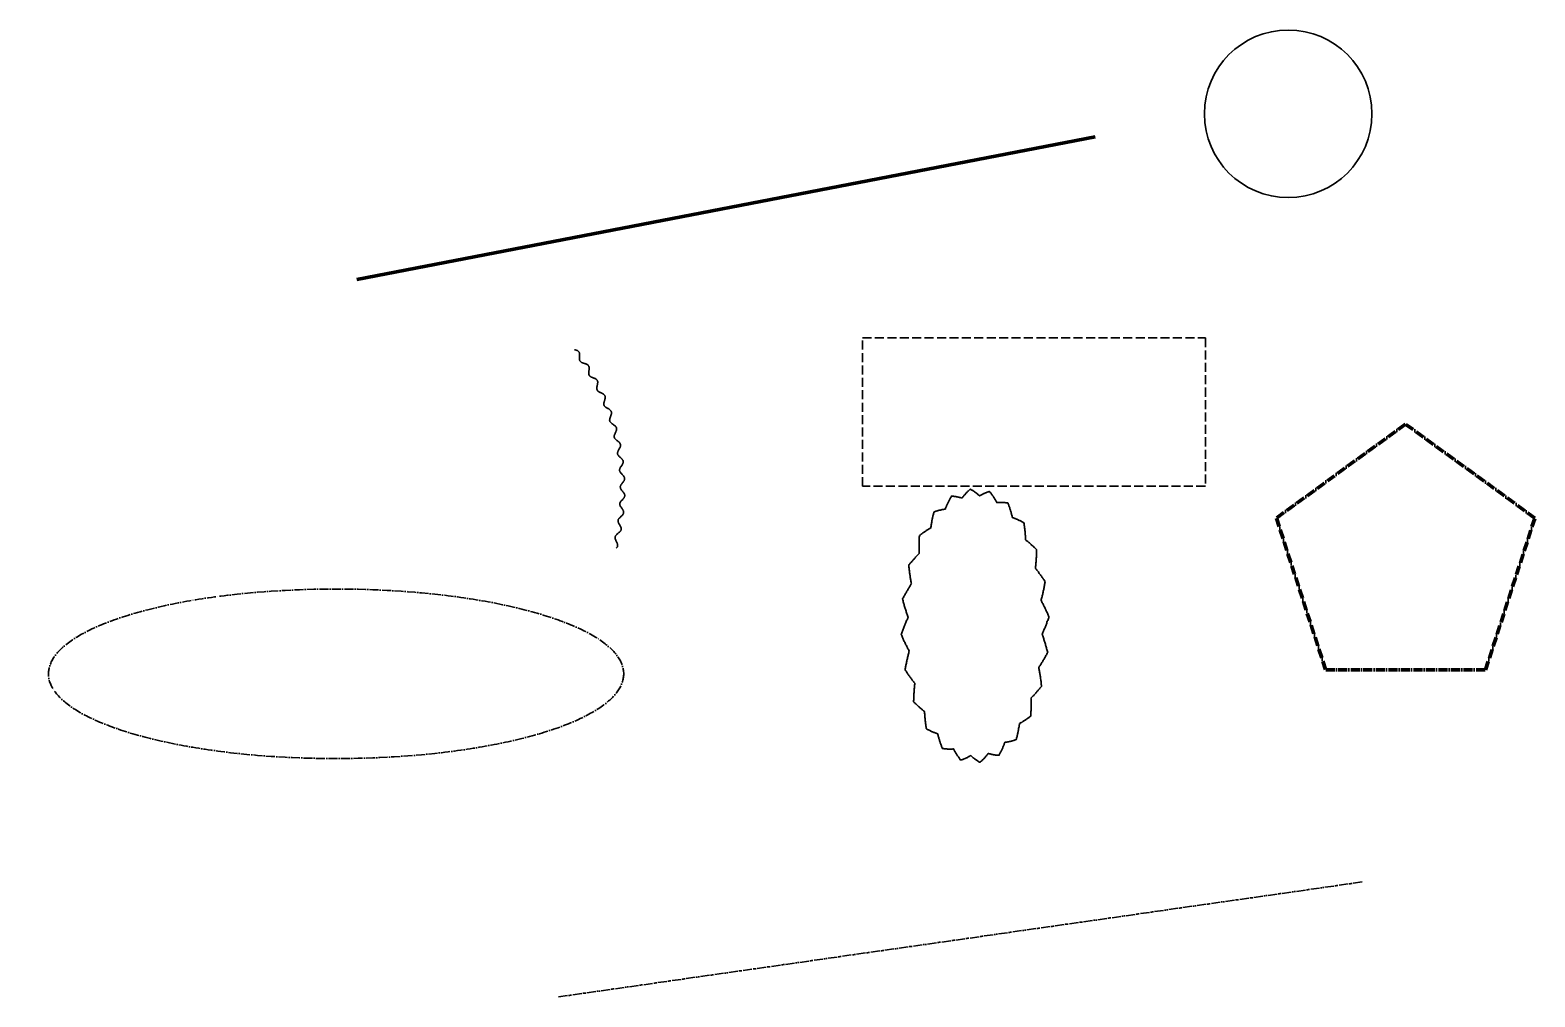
# Model space of a CAD drawing. Extents: x -151 to 1182, y 157 to 1013.
import ezdxf

# ---------------------------------------------------------------- set-up
doc = ezdxf.new("R2010")
doc.units = 0
for name, pattern in [('DASHDOT', [11, 8, -1.5, 0, -1.5]), ('DASHED', [11, 8, -3]), ('DIVIDE', [12.5, 8, -1.5, 0, -1.5, 0, -1.5])]:
    doc.linetypes.add(name, pattern=pattern)
for name, color, linetype, lineweight in [('1', 7, 'CONTINUOUS', 25), ('2', 7, 'CONTINUOUS', 25), ('3', 7, 'CONTINUOUS', 25), ('4', 7, 'CONTINUOUS', 25), ('5', 7, 'CONTINUOUS', 25), ('6', 7, 'CONTINUOUS', 25), ('7', 7, 'CONTINUOUS', 25), ('8', 7, 'CONTINUOUS', 25)]:
    doc.layers.add(name, color=color, linetype=linetype, lineweight=lineweight)

msp = doc.modelspace()

# ---------------------------------------------------------------- linework, layer by layer
at = {"layer": '1', "color": 6, "linetype": 'CONTINUOUS', "lineweight": 120, "true_color": 0xff00f6}
msp.add_line((138.6, 792.3), (792.7, 918.9), dxfattribs=at)
at = {"layer": '2', "color": 200, "linetype": 'CONTINUOUS', "lineweight": 30, "true_color": 0x6300f1}
msp.add_circle((963.6, 939.2), 74.2, dxfattribs=at)
at = {"layer": '3', "color": 1, "linetype": 'CONTINUOUS', "lineweight": 30, "true_color": 0xeb0012}
msp.add_lwpolyline([(331.2, 730.2), (331.7, 730.1), (332.1, 730), (332.6, 729.8), (333, 729.7), (333.5, 729.6), (333.9, 729.4), (334.2, 729.2), (334.5, 728.9), (334.8, 728.7), (335.1, 728.4), (335.3, 728.1), (335.5, 727.7), (335.6, 727.4), (335.7, 727), (335.7, 726.5), (335.8, 726.1), (335.8, 725.6), (335.8, 725.2), (335.8, 724.7), (335.7, 724.2), (335.7, 723.7), (335.7, 723.2), (335.6, 722.7), (335.6, 722.3), (335.7, 721.8), (335.7, 721.4), (335.8, 721), (335.9, 720.7), (336.1, 720.3), (336.3, 720), (336.5, 719.7), (336.8, 719.4), (337.1, 719.2), (337.4, 719), (337.8, 718.8), (338.2, 718.6), (338.6, 718.5), (339.1, 718.3), (339.6, 718.2), (340, 718), (340.5, 717.9), (341, 717.8), (341.4, 717.6), (341.8, 717.4), (342.2, 717.3), (342.6, 717.1), (343, 716.8), (343.3, 716.6), (343.5, 716.3), (343.8, 716), (344, 715.7), (344.1, 715.3), (344.2, 714.9), (344.3, 714.5), (344.3, 714.1), (344.3, 713.6), (344.3, 713.2), (344.2, 712.7), (344.2, 712.2), (344.1, 711.7), (344, 711.3), (344, 710.8), (343.9, 710.3), (343.9, 709.9), (343.9, 709.4), (343.9, 709), (343.9, 708.6), (344, 708.2), (344.2, 707.8), (344.3, 707.5), (344.5, 707.2), (344.8, 706.9), (345.1, 706.7), (345.4, 706.4), (345.8, 706.2), (346.2, 706), (346.6, 705.8), (347, 705.6), (347.5, 705.5), (347.9, 705.3), (348.4, 705.1), (348.8, 704.9), (349.3, 704.8), (349.7, 704.6), (350.1, 704.3), (350.4, 704.1), (350.8, 703.9), (351.1, 703.6), (351.3, 703.3), (351.5, 703), (351.7, 702.6), (351.8, 702.3), (351.9, 701.9), (351.9, 701.5), (351.9, 701), (351.8, 700.6), (351.8, 700.1), (351.7, 699.7), (351.6, 699.2), (351.5, 698.7), (351.4, 698.2), (351.3, 697.8), (351.2, 697.3), (351.1, 696.8), (351.1, 696.4), (351.1, 696), (351.1, 695.6), (351.2, 695.2), (351.3, 694.8), (351.4, 694.5), (351.6, 694.2), (351.8, 693.9), (352.1, 693.6), (352.4, 693.3), (352.8, 693.1), (353.1, 692.8), (353.5, 692.6), (354, 692.4), (354.4, 692.2), (354.8, 692), (355.3, 691.8), (355.7, 691.6), (356.1, 691.4), (356.5, 691.1), (356.9, 690.9), (357.3, 690.6), (357.6, 690.3), (357.8, 690.1), (358.1, 689.7), (358.2, 689.4), (358.4, 689), (358.5, 688.7), (358.5, 688.3), (358.5, 687.9), (358.5, 687.4), (358.4, 687), (358.3, 686.5), (358.2, 686.1), (358.1, 685.6), (357.9, 685.1), (357.8, 684.7), (357.6, 684.2), (357.5, 683.8), (357.4, 683.3), (357.3, 682.9), (357.3, 682.5), (357.3, 682), (357.3, 681.7), (357.4, 681.3), (357.5, 680.9), (357.7, 680.6), (357.9, 680.3), (358.1, 680), (358.4, 679.7), (358.7, 679.4), (359.1, 679.2), (359.5, 678.9), (359.9, 678.7), (360.3, 678.4), (360.7, 678.2), (361.2, 678), (361.6, 677.7), (362, 677.5), (362.4, 677.2), (362.7, 676.9), (363, 676.7), (363.3, 676.4), (363.6, 676), (363.8, 675.7), (363.9, 675.4), (364, 675), (364.1, 674.6), (364.1, 674.2), (364.1, 673.8), (364, 673.4), (363.9, 672.9), (363.8, 672.5), (363.6, 672.1), (363.5, 671.6), (363.3, 671.1), (363.1, 670.7), (362.9, 670.2), (362.8, 669.8), (362.6, 669.3), (362.5, 668.9), (362.5, 668.5), (362.4, 668.1), (362.4, 667.7), (362.5, 667.3), (362.6, 667), (362.7, 666.6), (362.9, 666.3), (363.1, 666), (363.4, 665.7), (363.7, 665.4), (364, 665.1), (364.4, 664.8), (364.8, 664.5), (365.2, 664.3), (365.6, 664), (366, 663.7), (366.4, 663.5), (366.8, 663.2), (367.1, 662.9), (367.5, 662.6), (367.8, 662.3), (368, 662), (368.2, 661.6), (368.4, 661.3), (368.5, 660.9), (368.6, 660.6), (368.6, 660.2), (368.6, 659.8), (368.6, 659.4), (368.5, 659), (368.3, 658.5), (368.2, 658.1), (368, 657.7), (367.8, 657.2), (367.6, 656.8), (367.4, 656.3), (367.2, 655.9), (367, 655.5), (366.8, 655), (366.7, 654.6), (366.6, 654.2), (366.5, 653.8), (366.5, 653.4), (366.5, 653), (366.5, 652.7), (366.7, 652.3), (366.8, 652), (367, 651.6), (367.3, 651.3), (367.5, 651), (367.9, 650.7), (368.2, 650.4), (368.6, 650.1), (368.9, 649.8), (369.3, 649.5), (369.7, 649.2), (370.1, 648.9), (370.5, 648.6), (370.8, 648.3), (371.1, 647.9), (371.4, 647.6), (371.6, 647.3), (371.8, 646.9), (372, 646.6), (372.1, 646.2), (372.1, 645.8), (372.1, 645.4), (372.1, 645), (372, 644.6), (371.8, 644.2), (371.7, 643.8), (371.5, 643.4), (371.3, 643), (371, 642.5), (370.8, 642.1), (370.5, 641.7), (370.3, 641.3), (370.1, 640.9), (369.9, 640.4), (369.7, 640), (369.6, 639.6), (369.5, 639.2), (369.4, 638.9), (369.4, 638.5), (369.4, 638.1), (369.5, 637.7), (369.7, 637.4), (369.8, 637), (370.1, 636.7), (370.3, 636.4), (370.6, 636), (370.9, 635.7), (371.3, 635.4), (371.6, 635), (372, 634.7), (372.3, 634.4), (372.7, 634.1), (373, 633.7), (373.4, 633.4), (373.6, 633), (373.9, 632.7), (374.1, 632.3), (374.3, 632), (374.4, 631.6), (374.5, 631.2), (374.5, 630.9), (374.4, 630.5), (374.4, 630.1), (374.2, 629.7), (374.1, 629.3), (373.9, 628.9), (373.7, 628.5), (373.4, 628.1), (373.2, 627.7), (372.9, 627.3), (372.6, 626.9), (372.3, 626.5), (372.1, 626.1), (371.9, 625.7), (371.7, 625.3), (371.5, 624.9), (371.4, 624.5), (371.3, 624.1), (371.2, 623.7), (371.2, 623.4), (371.3, 623), (371.4, 622.6), (371.6, 622.3), (371.7, 621.9), (372, 621.6), (372.2, 621.2), (372.5, 620.9), (372.9, 620.5), (373.2, 620.2), (373.5, 619.8), (373.9, 619.4), (374.2, 619.1), (374.5, 618.7), (374.8, 618.4), (375, 618), (375.3, 617.6), (375.4, 617.3), (375.6, 616.9), (375.7, 616.5), (375.7, 616.1), (375.7, 615.8), (375.7, 615.4), (375.5, 615), (375.4, 614.6), (375.2, 614.2), (375, 613.8), (374.7, 613.5), (374.4, 613.1), (374.2, 612.7), (373.8, 612.3), (373.5, 611.9), (373.3, 611.5), (373, 611.2), (372.7, 610.8), (372.5, 610.4), (372.3, 610), (372.1, 609.7), (372, 609.3), (371.9, 608.9), (371.9, 608.5), (372, 608.2), (372, 607.8), (372.2, 607.4), (372.3, 607.1), (372.5, 606.7), (372.8, 606.3), (373, 605.9), (373.3, 605.6), (373.6, 605.2), (373.9, 604.8), (374.2, 604.4), (374.5, 604), (374.8, 603.7), (375.1, 603.3), (375.3, 602.9), (375.5, 602.5), (375.7, 602.1), (375.8, 601.8), (375.8, 601.4), (375.8, 601), (375.8, 600.6), (375.7, 600.2), (375.6, 599.9), (375.4, 599.5), (375.2, 599.1), (374.9, 598.8), (374.6, 598.4), (374.3, 598), (374, 597.7), (373.7, 597.3), (373.4, 597), (373, 596.6), (372.7, 596.2), (372.4, 595.9), (372.2, 595.5), (372, 595.2), (371.8, 594.8), (371.6, 594.4), (371.5, 594.1), (371.5, 593.7), (371.5, 593.3), (371.5, 593), (371.6, 592.6), (371.8, 592.2), (371.9, 591.8), (372.2, 591.4), (372.4, 591), (372.7, 590.6), (372.9, 590.2), (373.2, 589.8), (373.5, 589.4), (373.8, 589), (374, 588.6), (374.2, 588.2), (374.4, 587.8), (374.6, 587.4), (374.7, 587), (374.8, 586.6), (374.8, 586.3), (374.8, 585.9), (374.8, 585.5), (374.6, 585.1), (374.5, 584.8), (374.3, 584.4), (374, 584.1), (373.7, 583.7), (373.4, 583.4), (373.1, 583), (372.8, 582.7), (372.4, 582.4), (372, 582), (371.7, 581.7), (371.4, 581.4), (371, 581), (370.8, 580.7), (370.5, 580.4), (370.3, 580), (370.1, 579.7), (370, 579.3), (369.9, 578.9), (369.9, 578.6), (369.9, 578.2), (370, 577.8), (370.1, 577.4), (370.2, 577), (370.4, 576.6), (370.6, 576.2), (370.9, 575.8), (371.1, 575.4), (371.4, 574.9), (371.6, 574.5), (371.8, 574.1), (372.1, 573.7), (372.3, 573.3), (372.4, 572.9), (372.6, 572.4), (372.7, 572), (372.7, 571.7), (372.7, 571.3), (372.7, 570.9), (372.6, 570.5), (372.4, 570.2), (372.2, 569.8), (372, 569.5), (371.7, 569.1), (371.4, 568.8), (371.1, 568.5), (370.7, 568.2), (370.4, 567.9), (370, 567.6), (369.6, 567.3), (369.2, 567), (368.9, 566.6), (368.5, 566.3), (368.2, 566), (368, 565.7), (367.7, 565.4), (367.5, 565), (367.4, 564.7), (367.3, 564.3), (367.2, 564), (367.2, 563.6), (367.2, 563.2), (367.3, 562.8), (367.4, 562.4), (367.6, 562), (367.8, 561.5), (368, 561.1), (368.2, 560.7), (368.4, 560.2), (368.6, 559.8), (368.8, 559.4), (369, 558.9), (369.2, 558.5), (369.3, 558.1), (369.4, 557.7), (369.5, 557.3), (369.5, 556.9), (369.5, 556.5), (369.4, 556.1), (369.3, 555.7), (369.1, 555.4), (368.9, 555.1), (368.6, 554.7), (368.3, 554.4)], dxfattribs=at)
at = {"layer": '4', "color": 4, "linetype": 'DASHED', "lineweight": 30, "true_color": 0x00c3de}
msp.add_lwpolyline([(586.5, 740.6), (890.2, 740.6), (890.2, 609.3), (586.5, 609.3)], close=True, dxfattribs=at)
at = {"layer": '5', "color": 40, "linetype": 'DASHDOT', "lineweight": 30, "true_color": 0xe1b400}
msp.add_ellipse((120.1, 443.1), major_axis=(254.8, 0), ratio=0.294655, dxfattribs=at)
at = {"layer": '6', "color": 100, "linetype": 'CONTINUOUS', "lineweight": 30, "true_color": 0x00e181}
msp.add_lwpolyline([(748.8, 485.7), (749.1, 486.5), (749.4, 487.2), (749.7, 488), (749.9, 488.8), (750.2, 489.6), (750.5, 490.4), (750.8, 491.2), (751.1, 492), (751.4, 492.8), (751.6, 493.6), (751.3, 494.4), (751, 495.1), (750.6, 495.9), (750.3, 496.7), (750, 497.4), (749.6, 498.2), (749.3, 498.9), (748.9, 499.7), (748.6, 500.4), (748.2, 501.1), (747.9, 501.8), (747.5, 502.6), (747.2, 503.3), (746.8, 504), (746.5, 504.7), (746.1, 505.4), (745.7, 506.1), (745.4, 506.8), (745, 507.5), (744.6, 508.2), (744.8, 509), (745.1, 509.8), (745.3, 510.6), (745.5, 511.4), (745.7, 512.2), (745.9, 513), (746.1, 513.8), (746.3, 514.6), (746.5, 515.5), (746.6, 516.3), (746.8, 517.1), (747, 517.9), (747.2, 518.8), (747.3, 519.6), (747.5, 520.5), (747.7, 521.3), (747.8, 522.1), (748, 523), (748.1, 523.8), (748.3, 524.7), (747.9, 525.3), (747.4, 526), (747, 526.6), (746.6, 527.2), (746.2, 527.9), (745.7, 528.5), (745.3, 529.1), (744.9, 529.7), (744.4, 530.3), (744, 530.9), (743.6, 531.5), (743.1, 532.1), (742.7, 532.7), (742.3, 533.3), (741.8, 533.9), (741.4, 534.4), (741, 535), (740.5, 535.6), (740.1, 536.1), (739.6, 536.7), (739.7, 537.5), (739.8, 538.3), (739.9, 539.1), (740, 539.9), (740.1, 540.7), (740.1, 541.5), (740.2, 542.4), (740.3, 543.2), (740.3, 544), (740.4, 544.8), (740.4, 545.6), (740.5, 546.5), (740.5, 547.3), (740.6, 548.1), (740.6, 548.9), (740.6, 549.8), (740.7, 550.6), (740.7, 551.4), (740.7, 552.2), (740.7, 553.1), (740.2, 553.5), (739.7, 554), (739.3, 554.5), (738.8, 555), (738.3, 555.4), (737.8, 555.9), (737.3, 556.4), (736.8, 556.8), (736.3, 557.2), (735.8, 557.7), (735.4, 558.1), (734.9, 558.5), (734.4, 559), (733.9, 559.4), (733.4, 559.8), (732.9, 560.2), (732.4, 560.6), (732, 560.9), (731.5, 561.3), (731, 561.7), (731, 562.5), (730.9, 563.2), (730.9, 564), (730.8, 564.7), (730.8, 565.5), (730.7, 566.3), (730.7, 567), (730.6, 567.8), (730.5, 568.6), (730.5, 569.3), (730.4, 570.1), (730.3, 570.8), (730.2, 571.6), (730.1, 572.3), (730, 573.1), (729.9, 573.9), (729.8, 574.6), (729.7, 575.4), (729.6, 576.1), (729.4, 576.9), (728.9, 577.2), (728.4, 577.4), (727.9, 577.7), (727.4, 578), (726.9, 578.3), (726.3, 578.5), (725.8, 578.8), (725.3, 579), (724.8, 579.3), (724.3, 579.5), (723.8, 579.7), (723.3, 580), (722.8, 580.2), (722.3, 580.4), (721.8, 580.6), (721.3, 580.8), (720.8, 581), (720.3, 581.2), (719.8, 581.4), (719.3, 581.5), (719.1, 582.2), (719, 582.9), (718.8, 583.5), (718.6, 584.2), (718.5, 584.8), (718.3, 585.5), (718.1, 586.2), (717.9, 586.8), (717.7, 587.5), (717.5, 588.1), (717.3, 588.8), (717.1, 589.4), (716.9, 590), (716.6, 590.7), (716.4, 591.3), (716.2, 591.9), (716, 592.6), (715.7, 593.2), (715.5, 593.8), (715.2, 594.5), (714.7, 594.5), (714.2, 594.6), (713.7, 594.7), (713.2, 594.7), (712.7, 594.8), (712.2, 594.8), (711.7, 594.9), (711.2, 594.9), (710.7, 594.9), (710.2, 595), (709.7, 595), (709.2, 595), (708.7, 595), (708.2, 595), (707.7, 595), (707.3, 595), (706.8, 594.9), (706.3, 594.9), (705.8, 594.9), (705.4, 594.8), (705.1, 595.4), (704.8, 595.9), (704.5, 596.4), (704.2, 596.9), (703.9, 597.4), (703.7, 597.9), (703.3, 598.4), (703, 598.9), (702.7, 599.4), (702.4, 599.9), (702.1, 600.4), (701.8, 600.9), (701.4, 601.4), (701.1, 601.9), (700.8, 602.3), (700.4, 602.8), (700.1, 603.3), (699.7, 603.7), (699.4, 604.2), (699, 604.6), (698.5, 604.5), (698.1, 604.3), (697.6, 604.2), (697.1, 604), (696.7, 603.9), (696.2, 603.7), (695.7, 603.5), (695.3, 603.3), (694.8, 603.1), (694.4, 602.9), (693.9, 602.7), (693.5, 602.5), (693.1, 602.3), (692.6, 602.1), (692.2, 601.9), (691.8, 601.7), (691.4, 601.4), (690.9, 601.2), (690.5, 601), (690.1, 600.7), (689.8, 601.1), (689.4, 601.4), (689, 601.7), (688.6, 602.1), (688.2, 602.4), (687.8, 602.7), (687.4, 603), (687, 603.3), (686.6, 603.7), (686.2, 604), (685.8, 604.3), (685.4, 604.5), (685, 604.8), (684.6, 605.1), (684.1, 605.4), (683.7, 605.7), (683.3, 605.9), (682.8, 606.2), (682.4, 606.5), (681.9, 606.7), (681.5, 606.3), (681.1, 606), (680.7, 605.6), (680.3, 605.3), (680, 604.9), (679.6, 604.5), (679.2, 604.1), (678.8, 603.7), (678.4, 603.3), (678.1, 602.9), (677.7, 602.5), (677.3, 602.1), (677, 601.7), (676.6, 601.3), (676.3, 600.9), (675.9, 600.5), (675.6, 600.1), (675.3, 599.6), (674.9, 599.2), (674.6, 598.7), (674.2, 598.9), (673.7, 599), (673.3, 599.2), (672.8, 599.3), (672.4, 599.4), (671.9, 599.5), (671.4, 599.6), (671, 599.7), (670.5, 599.8), (670, 599.9), (669.6, 600), (669.1, 600.1), (668.6, 600.2), (668.1, 600.2), (667.6, 600.3), (667.2, 600.4), (666.7, 600.4), (666.2, 600.5), (665.7, 600.5), (665.2, 600.5), (664.9, 600), (664.6, 599.4), (664.3, 598.9), (664, 598.3), (663.7, 597.8), (663.4, 597.2), (663.1, 596.7), (662.8, 596.1), (662.6, 595.5), (662.3, 595), (662, 594.4), (661.8, 593.8), (661.5, 593.2), (661.3, 592.6), (661, 592.1), (660.8, 591.5), (660.6, 590.9), (660.3, 590.3), (660.1, 589.7), (659.9, 589.1), (659.4, 589), (658.9, 588.9), (658.4, 588.8), (657.9, 588.8), (657.5, 588.7), (657, 588.6), (656.5, 588.5), (656, 588.4), (655.5, 588.2), (655, 588.1), (654.5, 588), (653.9, 587.8), (653.4, 587.7), (652.9, 587.6), (652.4, 587.4), (651.9, 587.2), (651.4, 587.1), (650.9, 586.9), (650.3, 586.7), (649.8, 586.5), (649.6, 585.8), (649.4, 585.1), (649.3, 584.4), (649.1, 583.7), (648.9, 583), (648.8, 582.3), (648.6, 581.6), (648.5, 580.9), (648.3, 580.2), (648.2, 579.5), (648, 578.8), (647.9, 578.1), (647.8, 577.4), (647.6, 576.7), (647.5, 576), (647.4, 575.2), (647.3, 574.5), (647.2, 573.8), (647.1, 573.1), (647, 572.4), (646.5, 572.1), (646, 571.8), (645.5, 571.5), (645, 571.2), (644.5, 570.9), (644, 570.6), (643.5, 570.3), (643, 570), (642.5, 569.6), (642, 569.3), (641.5, 569), (641, 568.6), (640.5, 568.3), (640, 567.9), (639.5, 567.6), (639, 567.2), (638.5, 566.8), (638, 566.4), (637.5, 566), (637, 565.6), (636.9, 564.9), (636.8, 564.1), (636.8, 563.3), (636.8, 562.5), (636.7, 561.7), (636.7, 560.9), (636.7, 560.1), (636.6, 559.3), (636.6, 558.5), (636.6, 557.7), (636.6, 556.9), (636.6, 556.1), (636.6, 555.3), (636.6, 554.5), (636.6, 553.7), (636.6, 552.9), (636.6, 552.1), (636.7, 551.3), (636.7, 550.5), (636.7, 549.7), (636.3, 549.3), (635.8, 548.8), (635.3, 548.3), (634.9, 547.8), (634.4, 547.3), (633.9, 546.9), (633.5, 546.4), (633, 545.8), (632.5, 545.3), (632.1, 544.8), (631.6, 544.3), (631.1, 543.8), (630.7, 543.2), (630.2, 542.7), (629.8, 542.1), (629.3, 541.6), (628.8, 541), (628.4, 540.5), (627.9, 539.9), (627.4, 539.3), (627.5, 538.5), (627.6, 537.6), (627.7, 536.8), (627.8, 536), (627.9, 535.1), (628, 534.3), (628.1, 533.4), (628.2, 532.6), (628.3, 531.8), (628.5, 530.9), (628.6, 530.1), (628.7, 529.3), (628.8, 528.5), (629, 527.6), (629.1, 526.8), (629.2, 526), (629.4, 525.2), (629.5, 524.4), (629.7, 523.5), (629.8, 522.7), (629.4, 522.1), (629, 521.5), (628.6, 520.9), (628.2, 520.2), (627.8, 519.6), (627.4, 518.9), (627, 518.3), (626.6, 517.6), (626.2, 517), (625.8, 516.3), (625.4, 515.6), (625, 514.9), (624.6, 514.3), (624.3, 513.6), (623.9, 512.9), (623.5, 512.2), (623.1, 511.5), (622.7, 510.8), (622.3, 510.1), (621.9, 509.3), (622.2, 508.5), (622.4, 507.7), (622.6, 506.8), (622.8, 506), (623, 505.2), (623.3, 504.4), (623.5, 503.6), (623.7, 502.7), (624, 501.9), (624.2, 501.1), (624.5, 500.3), (624.7, 499.5), (625, 498.7), (625.2, 497.9), (625.5, 497.1), (625.7, 496.3), (626, 495.6), (626.3, 494.8), (626.5, 494), (626.8, 493.2), (626.5, 492.5), (626.2, 491.7), (625.9, 491), (625.5, 490.3), (625.2, 489.5), (624.9, 488.7), (624.6, 488), (624.3, 487.2), (624, 486.5), (623.7, 485.7), (623.4, 484.9), (623.1, 484.1), (622.8, 483.3), (622.5, 482.6), (622.2, 481.8), (621.9, 481), (621.7, 480.2), (621.4, 479.4), (621.1, 478.6), (620.8, 477.7), (621.2, 477), (621.5, 476.2), (621.8, 475.4), (622.2, 474.7), (622.5, 473.9), (622.8, 473.2), (623.2, 472.4), (623.5, 471.7), (623.9, 471), (624.2, 470.2), (624.6, 469.5), (624.9, 468.8), (625.3, 468.1), (625.6, 467.4), (626, 466.7), (626.4, 466), (626.7, 465.3), (627.1, 464.6), (627.5, 463.9), (627.8, 463.2), (627.6, 462.4), (627.4, 461.6), (627.2, 460.8), (627, 460), (626.8, 459.2), (626.6, 458.3), (626.4, 457.5), (626.2, 456.7), (626, 455.9), (625.8, 455.1), (625.6, 454.2), (625.5, 453.4), (625.3, 452.6), (625.1, 451.7), (624.9, 450.9), (624.8, 450.1), (624.6, 449.2), (624.5, 448.4), (624.3, 447.5), (624.2, 446.7), (624.6, 446), (625, 445.4), (625.4, 444.8), (625.9, 444.1), (626.3, 443.5), (626.7, 442.9), (627.2, 442.2), (627.6, 441.6), (628, 441), (628.5, 440.4), (628.9, 439.8), (629.3, 439.2), (629.8, 438.6), (630.2, 438.1), (630.6, 437.5), (631.1, 436.9), (631.5, 436.4), (631.9, 435.8), (632.4, 435.2), (632.8, 434.7), (632.7, 433.9), (632.6, 433.1), (632.6, 432.3), (632.5, 431.4), (632.4, 430.6), (632.3, 429.8), (632.3, 429), (632.2, 428.2), (632.1, 427.4), (632.1, 426.5), (632, 425.7), (632, 424.9), (631.9, 424.1), (631.9, 423.3), (631.8, 422.4), (631.8, 421.6), (631.8, 420.8), (631.8, 420), (631.7, 419.1), (631.7, 418.3), (632.2, 417.8), (632.7, 417.3), (633.2, 416.8), (633.7, 416.4), (634.2, 415.9), (634.7, 415.5), (635.2, 415), (635.6, 414.6), (636.1, 414.1), (636.6, 413.7), (637.1, 413.2), (637.6, 412.8), (638.1, 412.4), (638.6, 412), (639, 411.6), (639.5, 411.2), (640, 410.8), (640.5, 410.4), (641, 410), (641.5, 409.7), (641.5, 408.9), (641.5, 408.1), (641.6, 407.4), (641.6, 406.6), (641.7, 405.9), (641.7, 405.1), (641.8, 404.3), (641.9, 403.6), (641.9, 402.8), (642, 402), (642.1, 401.3), (642.2, 400.5), (642.3, 399.8), (642.4, 399), (642.5, 398.3), (642.6, 397.5), (642.7, 396.7), (642.8, 396), (642.9, 395.2), (643, 394.5), (643.5, 394.2), (644.1, 393.9), (644.6, 393.6), (645.1, 393.4), (645.6, 393.1), (646.1, 392.8), (646.6, 392.6), (647.1, 392.3), (647.6, 392.1), (648.2, 391.8), (648.7, 391.6), (649.2, 391.4), (649.7, 391.2), (650.2, 391), (650.7, 390.8), (651.2, 390.6), (651.7, 390.4), (652.2, 390.2), (652.7, 390), (653.2, 389.8), (653.3, 389.2), (653.5, 388.5), (653.6, 387.8), (653.8, 387.2), (654, 386.5), (654.2, 385.9), (654.4, 385.2), (654.6, 384.5), (654.8, 383.9), (655, 383.2), (655.2, 382.6), (655.4, 382), (655.6, 381.3), (655.8, 380.7), (656, 380), (656.3, 379.4), (656.5, 378.8), (656.7, 378.2), (657, 377.5), (657.2, 376.9), (657.8, 376.8), (658.3, 376.8), (658.8, 376.7), (659.3, 376.6), (659.8, 376.6), (660.3, 376.5), (660.8, 376.5), (661.3, 376.5), (661.8, 376.4), (662.3, 376.4), (662.8, 376.4), (663.3, 376.4), (663.8, 376.4), (664.2, 376.4), (664.7, 376.4), (665.2, 376.4), (665.7, 376.4), (666.2, 376.4), (666.6, 376.5), (667.1, 376.5), (667.4, 376), (667.6, 375.5), (667.9, 375), (668.2, 374.4), (668.5, 373.9), (668.8, 373.4), (669.1, 372.9), (669.4, 372.4), (669.7, 371.9), (670, 371.4), (670.4, 370.9), (670.7, 370.5), (671, 370), (671.4, 369.5), (671.7, 369), (672, 368.6), (672.4, 368.1), (672.7, 367.6), (673.1, 367.2), (673.4, 366.7), (673.9, 366.9), (674.4, 367), (674.9, 367.2), (675.3, 367.3), (675.8, 367.5), (676.3, 367.7), (676.7, 367.8), (677.2, 368), (677.6, 368.2), (678.1, 368.4), (678.5, 368.6), (678.9, 368.8), (679.4, 369), (679.8, 369.2), (680.2, 369.5), (680.7, 369.7), (681.1, 369.9), (681.5, 370.2), (681.9, 370.4), (682.3, 370.6), (682.7, 370.3), (683.1, 370), (683.5, 369.6), (683.8, 369.3), (684.2, 369), (684.6, 368.6), (685, 368.3), (685.4, 368), (685.8, 367.7), (686.2, 367.4), (686.6, 367.1), (687.1, 366.8), (687.5, 366.5), (687.9, 366.2), (688.3, 366), (688.8, 365.7), (689.2, 365.4), (689.6, 365.2), (690.1, 364.9), (690.5, 364.7), (690.9, 365), (691.3, 365.4), (691.7, 365.7), (692.1, 366.1), (692.5, 366.5), (692.9, 366.9), (693.3, 367.2), (693.7, 367.6), (694, 368), (694.4, 368.4), (694.8, 368.8), (695.1, 369.2), (695.5, 369.6), (695.8, 370), (696.2, 370.5), (696.5, 370.9), (696.9, 371.3), (697.2, 371.7), (697.5, 372.2), (697.8, 372.6), (698.3, 372.5), (698.7, 372.3), (699.2, 372.2), (699.6, 372.1), (700.1, 372), (700.5, 371.8), (701, 371.7), (701.5, 371.6), (701.9, 371.5), (702.4, 371.4), (702.9, 371.3), (703.4, 371.3), (703.8, 371.2), (704.3, 371.1), (704.8, 371.1), (705.3, 371), (705.8, 371), (706.3, 370.9), (706.8, 370.9), (707.3, 370.8), (707.6, 371.4), (707.9, 371.9), (708.2, 372.5), (708.5, 373), (708.8, 373.6), (709.1, 374.1), (709.4, 374.7), (709.6, 375.3), (709.9, 375.8), (710.2, 376.4), (710.4, 377), (710.7, 377.6), (710.9, 378.1), (711.2, 378.7), (711.4, 379.3), (711.7, 379.9), (711.9, 380.5), (712.1, 381.1), (712.3, 381.7), (712.6, 382.3), (713, 382.4), (713.5, 382.4), (714, 382.5), (714.5, 382.6), (715, 382.7), (715.5, 382.8), (716, 382.9), (716.5, 383), (717, 383.1), (717.5, 383.2), (718, 383.4), (718.5, 383.5), (719, 383.7), (719.5, 383.8), (720, 384), (720.6, 384.1), (721.1, 384.3), (721.6, 384.5), (722.1, 384.7), (722.6, 384.8), (722.8, 385.5), (723, 386.2), (723.2, 386.9), (723.4, 387.6), (723.5, 388.3), (723.7, 389), (723.9, 389.7), (724, 390.4), (724.2, 391.1), (724.3, 391.8), (724.4, 392.6), (724.6, 393.3), (724.7, 394), (724.8, 394.7), (725, 395.4), (725.1, 396.1), (725.2, 396.8), (725.3, 397.6), (725.4, 398.3), (725.5, 399), (726, 399.3), (726.5, 399.6), (727, 399.9), (727.5, 400.1), (728, 400.4), (728.5, 400.8), (729, 401.1), (729.5, 401.4), (730, 401.7), (730.5, 402), (731, 402.4), (731.5, 402.7), (732, 403.1), (732.5, 403.4), (733, 403.8), (733.5, 404.2), (734, 404.5), (734.5, 404.9), (735, 405.3), (735.5, 405.7), (735.6, 406.5), (735.6, 407.3), (735.7, 408.1), (735.7, 408.9), (735.7, 409.7), (735.8, 410.5), (735.8, 411.3), (735.8, 412.1), (735.8, 412.9), (735.8, 413.7), (735.9, 414.5), (735.9, 415.3), (735.9, 416.1), (735.9, 416.9), (735.8, 417.7), (735.8, 418.5), (735.8, 419.2), (735.8, 420), (735.8, 420.8), (735.7, 421.6), (736.2, 422.1), (736.7, 422.6), (737.1, 423), (737.6, 423.5), (738.1, 424), (738.5, 424.5), (739, 425), (739.5, 425.5), (739.9, 426), (740.4, 426.5), (740.9, 427.1), (741.3, 427.6), (741.8, 428.1), (742.2, 428.7), (742.7, 429.2), (743.2, 429.8), (743.6, 430.3), (744.1, 430.9), (744.6, 431.5), (745, 432), (744.9, 432.9), (744.8, 433.7), (744.8, 434.6), (744.7, 435.4), (744.6, 436.2), (744.5, 437.1), (744.4, 437.9), (744.2, 438.8), (744.1, 439.6), (744, 440.4), (743.9, 441.2), (743.8, 442.1), (743.6, 442.9), (743.5, 443.7), (743.4, 444.5), (743.2, 445.4), (743.1, 446.2), (742.9, 447), (742.8, 447.8), (742.6, 448.6), (743, 449.2), (743.4, 449.9), (743.8, 450.5), (744.2, 451.1), (744.6, 451.8), (745, 452.4), (745.4, 453.1), (745.8, 453.7), (746.2, 454.4), (746.6, 455.1), (747, 455.7), (747.4, 456.4), (747.8, 457.1), (748.2, 457.8), (748.6, 458.5), (749, 459.2), (749.4, 459.9), (749.8, 460.6), (750.1, 461.3), (750.5, 462), (750.3, 462.9), (750.1, 463.7), (749.9, 464.5), (749.6, 465.3), (749.4, 466.2), (749.2, 467), (749, 467.8), (748.7, 468.6), (748.5, 469.4), (748.2, 470.2), (748, 471), (747.7, 471.8), (747.5, 472.6), (747.2, 473.4), (747, 474.2), (746.7, 475), (746.5, 475.8), (746.2, 476.6), (745.9, 477.4), (745.6, 478.1), (746, 478.9), (746.3, 479.6), (746.6, 480.4), (746.9, 481.1), (747.2, 481.9), (747.5, 482.6), (747.9, 483.4), (748.2, 484.1), (748.5, 484.9), (748.8, 485.7)], close=True, dxfattribs=at)
at = {"layer": '7', "color": 60, "linetype": 'DASHDOT', "lineweight": 120, "true_color": 0x43e000}
msp.add_lwpolyline([(1067.6, 664.3), (953.1, 581.1), (996.8, 446.5), (1138.4, 446.5), (1182.1, 581.1)], close=True, dxfattribs=at)
at = {"layer": '8', "color": 30, "linetype": 'DIVIDE', "lineweight": 30, "true_color": 0xde731f}
msp.add_line((317.2, 156.9), (1029.1, 258.7), dxfattribs=at)

doc.saveas('drawing.dxf')
